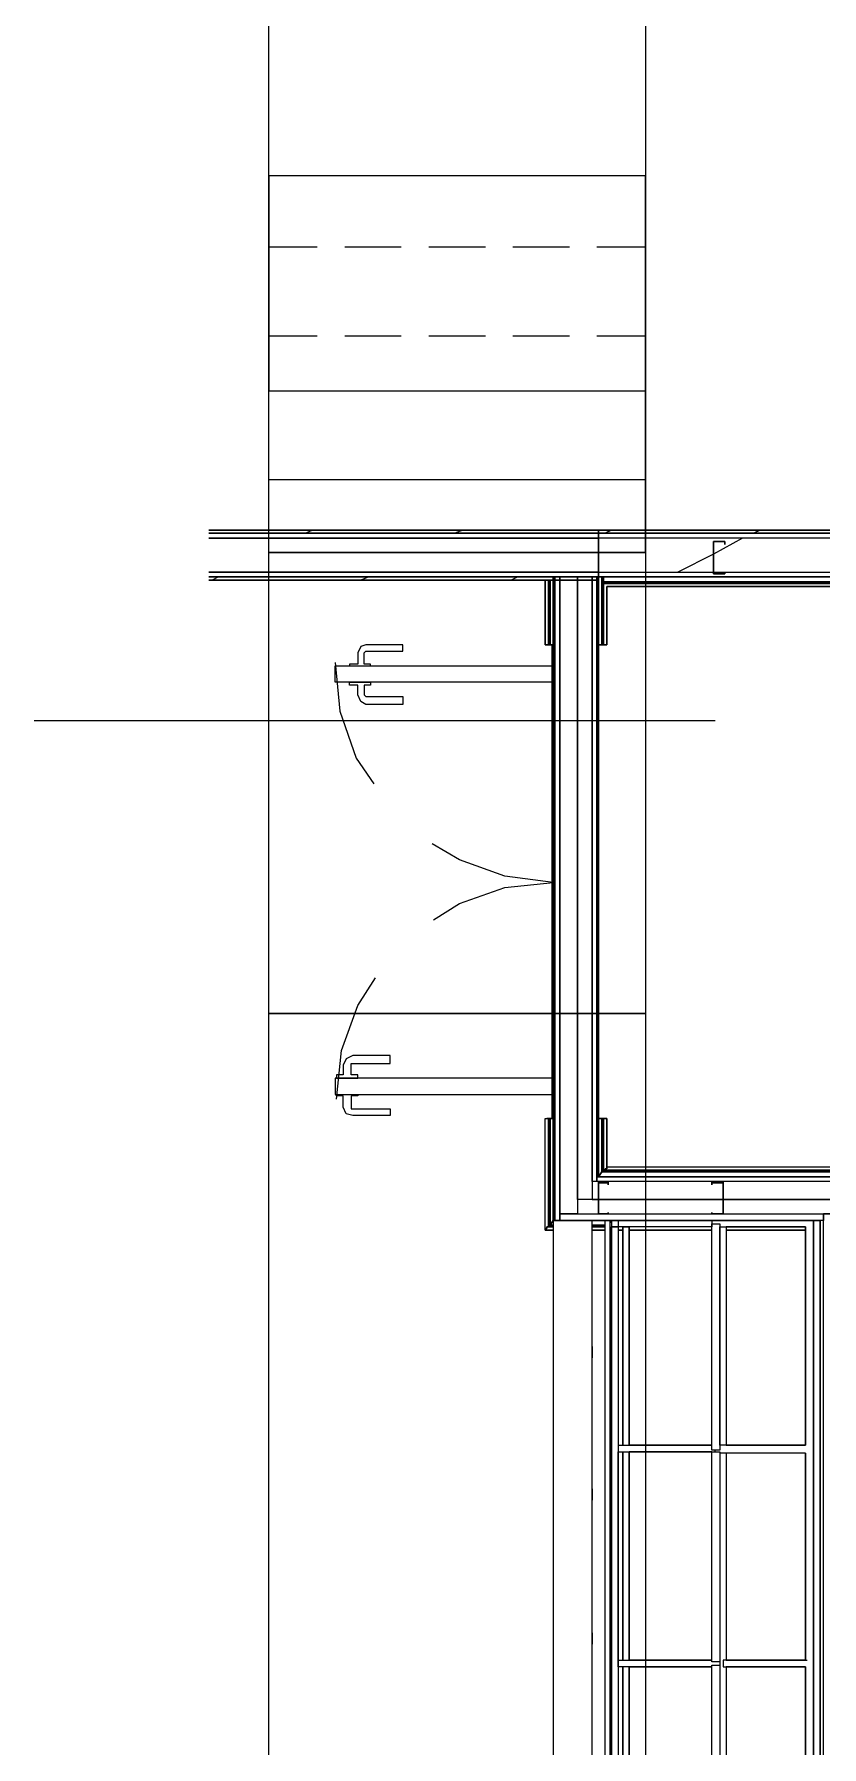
# Model space of a CAD drawing. Header units: metres. Extents: x -2 to 237, y -8 to 52.
# Drawn here: x 4.118 to 6.349, y 29.942 to 34.795 of the extents above; entities that cross this region are included whole.
import ezdxf

# ---------------------------------------------------------------- set-up
doc = ezdxf.new("R2010")
doc.units = ezdxf.units.M
doc.layers.add('HVAC - Ductos', color=5, linetype='Continuous', lineweight=0)
doc.layers.add('PDF4_Geometry', color=7, linetype='Continuous', lineweight=0, true_color=0xaaaaaa)

msp = doc.modelspace()

# ---------------------------------------------------------------- linework, layer by layer
at = {"layer": 'HVAC - Ductos', "lineweight": 0}
msp.add_lwpolyline([(4.613, 39.8087), (4.9384, 39.6209), (4.613, 39.0573), (4.9384, 39.6209, -0.270261), (6.0791, 37.6416), (4.613, 37.6416), (6.0791, 37.6416), (6.0791, 37.385), (4.613, 37.385), (6.0791, 37.385), (5.8501, 36.8306), (5.8501, 34.3932), (4.7825, 34.3932), (4.7825, 36.8306), (5.8501, 36.8306), (4.7825, 36.8306), (4.613, 37.2522)], format="xyb", dxfattribs=at)
for points in [[(5.8501, 34.1916), (5.8501, 34.2557), (5.8501, 34.3245), (5.8501, 34.3932), (4.7825, 34.3932), (4.7825, 34.3245), (4.7825, 34.2557), (4.7825, 34.1916), (4.7825, 33.7839), (5.8501, 33.7839)], [(4.7825, 33.7839), (5.8501, 33.7839), (5.8501, 33.5318), (4.7825, 33.5318)], [(4.7825, 32.0199), (4.7825, 33.3257), (5.8501, 33.3257), (5.8501, 32.0199)], [(5.8501, 29.5825), (4.7825, 29.5825), (4.7825, 32.0199), (5.8501, 32.0199)]]:
    msp.add_lwpolyline(points, close=True, dxfattribs=at)
for points in [[(5.8501, 34.3932), (5.8501, 34.2695), (5.8501, 34.1413), (5.8501, 34.0175), (5.8501, 33.8984), (5.8501, 33.7839), (5.8501, 33.5318), (4.7825, 33.5318), (4.7825, 33.7839), (4.7825, 33.8984), (4.7825, 34.0175), (4.7825, 34.1413), (4.7825, 34.2695), (4.7825, 34.3932)], [(4.92, 34.1916), (4.7825, 34.1916)], [(5.1582, 34.1916), (4.9979, 34.1916)], [(5.3965, 34.1916), (5.2361, 34.1916)], [(5.6347, 34.1916), (5.4744, 34.1916)], [(5.8501, 34.1916), (5.7126, 34.1916)], [(4.92, 33.9396), (4.7825, 33.9396)], [(5.1582, 33.9396), (4.9979, 33.9396)], [(5.3965, 33.9396), (5.2361, 33.9396)], [(5.6347, 33.9396), (5.4744, 33.9396)], [(5.8501, 33.9396), (5.7126, 33.9396)], [(4.7825, 33.3257), (4.7825, 33.454), (4.7825, 33.5777), (4.7825, 33.7014), (4.7825, 33.7839)], [(5.8501, 33.3257), (5.8501, 33.454), (5.8501, 33.5777), (5.8501, 33.7014), (5.8501, 33.7839)], [(5.8501, 33.5318), (5.8501, 33.4632), (5.8501, 33.3944), (5.8501, 33.3257), (4.7825, 33.3257), (4.7825, 33.3944), (4.7825, 33.4632), (4.7825, 33.5318)]]:
    msp.add_lwpolyline(points, dxfattribs=at)
at = {"layer": 'PDF4_Geometry', "lineweight": 0}
for points in [[(6.4457, 33.3669), (5.7172, 33.3669), (5.7172, 33.3807), (5.7172, 33.3898), (4.613, 33.3898), (5.7172, 33.3898), (5.7172, 33.2478), (5.7172, 33.2569), (4.613, 33.2569), (5.7172, 33.2569), (5.7172, 33.2707), (6.0425, 33.2707), (6.4319, 33.2707)], [(6.4457, 33.3898), (5.7172, 33.3898), (5.7172, 33.2569), (6.4457, 33.2569), (5.8226, 33.2569), (6.4457, 33.2569), (5.7172, 33.2569), (5.7172, 33.2707), (5.7172, 33.3669), (4.613, 33.3669), (5.7172, 33.3669), (5.7172, 33.3807), (4.613, 33.3807), (5.7172, 33.3807), (5.7172, 33.3898), (6.4457, 33.3898)], [(4.9063, 33.3898), (4.8879, 33.3807)], [(5.3323, 33.3898), (5.3095, 33.3807)], [(5.7539, 33.3898), (5.7355, 33.3807)], [(6.1754, 33.3898), (6.157, 33.3807)], [(6.4457, 33.3807), (5.7172, 33.3807), (6.4457, 33.3807)], [(6.4457, 33.3669), (5.7172, 33.3669), (5.7172, 33.2707), (6.0425, 33.2707), (6.4319, 33.2707)], [(6.125, 33.3669), (6.0425, 33.3211), (5.9417, 33.2707)], [(6.4227, 31.5847), (5.7401, 31.5847), (5.7401, 31.7221), (5.7355, 31.7221), (5.7309, 31.7221), (5.7355, 31.7221), (5.7309, 31.7221), (5.7264, 31.7221), (5.7309, 31.7221), (5.7355, 31.7221), (5.7401, 31.7221), (5.7401, 31.5847), (5.7401, 31.5801), (5.7355, 31.5801), (5.7355, 31.5755), (5.7309, 31.5755), (5.7309, 31.7221), (5.7264, 31.7221), (5.7309, 31.7221), (5.7309, 31.5755), (5.7264, 31.5709), (5.7264, 31.7221), (5.7172, 31.7221), (5.7172, 33.0645), (5.7264, 33.0645), (5.7172, 33.0645), (5.7172, 33.2478), (4.613, 33.2478), (5.7172, 33.2478), (5.7172, 33.0645)], [(4.6405, 33.2569), (4.6222, 33.2478)], [(5.0666, 33.2569), (5.0437, 33.2478)], [(5.4882, 33.2569), (5.4698, 33.2478)], [(6.4319, 31.5709), (5.7264, 31.5709), (5.7172, 31.5572), (5.7172, 33.2569), (5.5889, 33.2569), (5.5935, 33.2569), (5.5935, 31.4334), (5.5935, 33.2569), (5.6072, 33.2569), (5.6072, 31.4334), (5.5935, 31.4334), (5.5889, 31.4334), (5.5889, 33.2569), (5.5889, 31.4334), (5.5798, 31.4197), (5.5889, 31.4197), (5.5752, 31.4197), (5.5889, 31.4197), (5.5752, 31.4197), (5.5752, 31.4152), (5.5706, 31.4152), (5.5706, 31.4106), (5.566, 31.4106), (5.566, 31.406), (5.566, 31.7221), (5.5706, 31.7221), (5.5752, 31.7221), (5.5798, 31.7221), (5.5889, 31.7221), (5.5889, 31.4334), (5.5798, 31.4197), (5.5798, 31.7221), (5.5752, 31.7221), (5.5752, 31.4197), (5.5752, 31.7221), (5.5752, 31.4197), (5.5752, 31.4152), (5.5706, 31.4152), (5.5706, 31.4106), (5.566, 31.4106), (5.566, 31.406), (5.5889, 31.406), (5.566, 31.406), (5.566, 31.4106), (5.5706, 31.4106), (5.5706, 31.4152), (5.5752, 31.4152), (5.5752, 31.7221), (5.5752, 31.4152), (5.5706, 31.4152), (5.5706, 31.4106), (5.566, 31.4106), (5.566, 31.406), (5.566, 31.7221), (5.5706, 31.7221), (5.5752, 31.7221), (5.5752, 31.4197), (5.5798, 31.4197), (5.5889, 31.4197), (5.5752, 31.4197), (5.5798, 31.4197), (5.5889, 31.4334), (5.5889, 31.7221), (5.5889, 33.0645), (5.5844, 33.0645), (5.5844, 31.7221), (5.5889, 31.7221), (5.5798, 31.7221), (5.5798, 31.4197), (5.5889, 31.4334), (5.5889, 28.3134)], [(5.7172, 33.2569), (6.4457, 33.2569), (5.7172, 33.2569)], [(5.7172, 31.7221), (5.7172, 31.5572), (5.7264, 31.5709), (5.7172, 31.5572), (5.7172, 31.7221), (5.7264, 31.7221), (5.7264, 31.5709), (5.7309, 31.5755), (6.4319, 31.5755), (6.4319, 33.1745), (6.4273, 33.1745), (6.4227, 33.1745), (6.4227, 31.5847), (5.7401, 31.5847), (5.7401, 31.5801), (5.7355, 31.5801), (5.7355, 31.5755), (5.7309, 31.5755), (5.7309, 31.7221), (5.7309, 31.5755), (6.4319, 31.5755), (6.4319, 33.1745), (6.4319, 31.5709)], [(4.9704, 33.0141), (4.9841, 32.8767), (5.03, 32.7438), (5.0804, 32.6705)], [(4.5947, 32.8492), (4.1183, 32.8492)], [(6.0471, 32.8492), (4.5947, 32.8492)], [(5.2499, 32.2857), (5.3232, 32.3315), (5.4515, 32.3773), (5.5889, 32.391), (5.4515, 32.4094), (5.3232, 32.4552), (5.2453, 32.501)], [(4.975, 31.7771), (4.9887, 31.9146), (5.0346, 32.0429), (5.085, 32.1207)], [(6.4457, 31.5435), (5.6989, 31.5435), (5.6989, 31.4931), (5.7172, 31.4931), (6.07, 31.4931), (6.3861, 31.4931), (6.4457, 31.4931), (6.3861, 31.4931), (6.07, 31.4931), (5.7172, 31.4931), (5.6576, 31.4931), (5.6576, 31.4518), (6.4457, 31.4518), (6.4457, 28.2951), (6.354, 28.2951), (6.354, 31.4518)], [(6.4457, 31.5435), (5.7126, 31.5435), (5.7126, 31.5572), (6.4457, 31.5572), (5.7126, 31.5572), (6.4457, 31.5572)], [(6.4457, 31.5572), (5.7172, 31.5572), (6.4457, 31.5572), (5.7172, 31.5572), (5.7264, 31.5709), (6.4319, 31.5709)], [(6.4319, 31.5755), (5.7309, 31.5755)], [(6.4319, 31.5755), (5.7309, 31.5755)], [(5.6576, 26.4166), (5.6576, 28.2538), (5.7172, 28.2538), (6.07, 28.2538), (6.3861, 28.2538), (6.4457, 28.2538), (6.3861, 28.2538), (6.07, 28.2538), (5.7172, 28.2538), (5.6072, 28.2538), (5.6072, 28.2951), (6.4457, 28.2951), (6.4457, 28.3134), (6.4457, 31.4334), (6.4457, 31.4518), (6.354, 31.4518), (6.354, 31.4334), (5.6072, 31.4334), (5.6072, 31.4518), (6.354, 31.4518)], [(5.5935, 26.357), (5.5935, 28.3088), (5.5935, 28.2951), (6.354, 28.2951), (6.354, 28.3088), (6.354, 31.4334), (6.3449, 31.4334), (6.3449, 28.3088), (6.354, 28.3088), (5.5935, 28.3088), (5.5889, 28.3088), (5.5889, 26.4899), (5.5889, 26.357)], [(5.7355, 31.4197), (5.6989, 31.4197)], [(5.6989, 31.4197), (5.7355, 31.4197)], [(5.7355, 28.3134), (5.7355, 31.4334)], [(5.7539, 31.4334), (5.7539, 31.4289), (5.7493, 31.4289), (5.7539, 31.4289), (5.7539, 30.792), (5.7539, 30.7829), (5.7493, 30.7829), (5.7539, 30.7829), (5.7539, 30.1827), (5.7493, 30.1827), (5.7539, 30.1827), (5.7539, 30.1736)], [(5.7493, 31.4334), (5.7493, 28.3134), (5.7539, 28.3134), (5.7539, 28.6341), (5.7493, 28.6341)], [(6.038, 31.4334), (6.038, 31.4152), (5.7722, 31.4152), (5.7539, 31.4152)], [(5.7722, 31.4334), (5.7722, 31.4152), (5.7722, 30.7966), (6.038, 30.7966), (5.8042, 30.7966), (5.8042, 31.4152), (5.8042, 30.7966)], [(6.038, 31.4152), (5.8226, 31.4152)], [(6.3037, 30.7966), (6.0608, 30.7966), (6.0608, 31.4152), (6.3037, 31.4152), (6.0791, 31.4152), (6.0791, 30.7966), (6.3037, 30.7966), (6.0791, 30.7966)], [(6.3037, 31.4152), (6.0791, 31.4152)], [(6.3265, 31.4334), (6.3265, 28.3134), (6.3265, 31.4334)], [(6.3449, 28.3134), (6.3449, 31.4334), (6.3449, 28.3134)], [(5.6989, 31.0761), (5.6989, 31.0486), (5.6989, 31.0441)], [(5.7722, 30.7966), (5.7722, 30.7783)], [(5.8042, 30.169), (5.8042, 29.8803), (5.8042, 30.169), (6.038, 30.169), (5.7722, 30.169), (5.7722, 30.1873), (6.038, 30.1873), (5.8042, 30.1873), (5.8042, 30.7783), (5.8042, 30.1873)], [(5.7722, 30.1873), (5.7722, 30.7783), (6.038, 30.7783), (5.8042, 30.7783)], [(6.0471, 30.7783), (6.0471, 30.7829)], [(6.3037, 30.7737), (6.0608, 30.7737), (6.0608, 28.3134)], [(6.0791, 30.7737), (6.0791, 30.1873), (6.3037, 30.1873), (6.07, 30.1873), (6.07, 30.169), (6.3037, 30.169), (6.0791, 30.169), (6.0791, 29.5779), (6.3037, 29.5779)], [(5.6989, 30.673), (5.6989, 30.6409)], [(5.6989, 30.2652), (5.6989, 30.2331)], [(6.0791, 30.1873), (6.3083, 30.1873)], [(5.7493, 30.1736), (5.7539, 30.1736), (5.7539, 29.8757), (5.7493, 29.8757)], [(6.0791, 29.8803), (6.3037, 29.8803), (6.3037, 30.169), (6.3037, 29.5779), (6.3037, 29.862), (6.0791, 29.862)], [(6.3037, 30.169), (6.0791, 30.169)]]:
    msp.add_lwpolyline(points, dxfattribs=at)
for points in [[(6.0746, 33.3577), (6.0425, 33.3577), (6.0425, 33.3532), (6.0425, 33.2661), (6.0746, 33.2661), (6.0746, 33.2707), (6.0746, 33.2661), (6.0425, 33.2661), (6.0425, 33.3532), (6.0425, 33.3577), (6.0746, 33.3577), (6.0746, 33.3486)], [(5.7172, 33.2707), (4.613, 33.2707)], [(5.5752, 33.2478), (5.5752, 33.0645), (5.5798, 33.0645), (5.5752, 33.0645), (5.5706, 33.0645), (5.5752, 33.0645), (5.5798, 33.0645), (5.5752, 33.0645), (5.5752, 33.2478), (5.5752, 33.0645), (5.5706, 33.0645), (5.566, 33.0645), (5.566, 33.2478), (5.566, 33.0645), (5.5706, 33.0645), (5.5752, 33.0645)], [(5.5752, 33.2478), (5.5752, 33.0645)], [(5.5798, 33.0645), (5.5889, 33.0645), (5.5889, 33.2478), (5.5889, 33.0645), (5.5798, 33.0645), (5.5798, 33.2478)], [(5.6072, 31.4518), (5.6072, 33.2569), (5.6576, 33.2569), (5.6576, 31.4518)], [(5.6576, 31.4931), (5.6576, 33.2569), (5.6989, 33.2569), (5.6989, 31.4931)], [(5.7126, 33.2569), (5.7126, 31.5435), (5.6989, 31.5435), (5.6989, 33.2569)], [(5.7126, 31.5572), (5.7126, 33.2569), (5.7172, 33.2569), (5.7172, 31.5572)], [(5.7264, 33.0645), (5.7264, 33.2569)], [(5.7309, 33.0645), (5.7264, 33.0645), (5.7309, 33.0645), (5.7309, 33.2569), (5.7309, 33.0645), (5.7264, 33.0645), (5.7309, 33.0645), (5.7355, 33.0645)], [(6.4457, 33.2432), (5.7309, 33.2432)], [(6.4457, 33.2295), (6.4457, 33.2341), (6.4457, 33.2295), (5.7401, 33.2295), (5.7401, 33.0645), (5.7355, 33.0645), (5.7309, 33.0645), (5.7309, 33.2432), (5.7309, 33.0645), (5.7309, 33.2432), (5.7309, 33.0645), (5.7355, 33.0645), (5.7401, 33.0645), (5.7401, 33.2295)], [(5.7309, 33.2432), (6.4457, 33.2432)], [(6.4457, 33.2387), (5.7309, 33.2387)], [(5.0574, 33.0462), (5.1628, 33.0462), (5.1628, 33.0645), (5.0574, 33.0645), (5.0437, 33.06), (5.0346, 33.0417), (5.0346, 33.0096), (5.0116, 33.0096), (5.0116, 33.005), (5.0712, 33.005), (5.0712, 33.0096), (5.0528, 33.0096), (5.0528, 33.0417)], [(4.9704, 33.005), (5.5889, 33.005), (5.5889, 32.9592), (4.9704, 32.9592)], [(5.0574, 32.9179), (5.1628, 32.9179), (5.1628, 32.895), (5.0574, 32.895), (5.0437, 32.9042), (5.0346, 32.9225), (5.0346, 32.95), (5.0116, 32.95), (5.0116, 32.9592), (5.0712, 32.9592), (5.0712, 32.95), (5.0528, 32.95), (5.0528, 32.9225)], [(5.0162, 31.8779), (5.0208, 31.8779), (5.1262, 31.8779), (5.1262, 31.9008), (5.0208, 31.9008), (5.0024, 31.8916), (4.9933, 31.8733), (4.9933, 31.8458), (4.975, 31.8458), (4.975, 31.8366), (5.0346, 31.8366), (5.0346, 31.8458), (5.0162, 31.8458), (5.0162, 31.8733)], [(4.9704, 31.7908), (5.5889, 31.7908), (5.5889, 31.8366), (4.9704, 31.8366)], [(5.0162, 31.7496), (5.0208, 31.7496), (5.1262, 31.7496), (5.1262, 31.7313), (5.0208, 31.7313), (5.0024, 31.7359), (4.9933, 31.7542), (4.9933, 31.7862), (4.975, 31.7862), (4.975, 31.7908), (5.0346, 31.7908), (5.0346, 31.7862), (5.0162, 31.7862), (5.0162, 31.7542)], [(5.5798, 31.7221), (5.5752, 31.7221), (5.5706, 31.7221), (5.5752, 31.7221)], [(5.7309, 31.5755), (6.4319, 31.5755), (5.7309, 31.5755), (5.7355, 31.5755), (5.7355, 31.5801), (5.7401, 31.5801), (5.7401, 31.5847), (5.7401, 31.5801), (5.7355, 31.5801), (5.7355, 31.5755), (5.7309, 31.5755), (5.7309, 31.7221)], [(5.7172, 31.4518), (5.7172, 31.5389), (5.7172, 31.5435), (5.7447, 31.5435), (5.7447, 31.5343), (5.7447, 31.5389), (5.7172, 31.5389), (5.7172, 31.4518), (5.7447, 31.4518)], [(5.7172, 31.4518), (5.7172, 31.5389), (5.7172, 31.5435), (5.7447, 31.5435), (5.7447, 31.5343), (5.7447, 31.5389), (5.7172, 31.5389), (5.7172, 31.4518), (5.7447, 31.4518)], [(6.0654, 31.5435), (6.07, 31.5435), (6.07, 31.5389), (6.07, 31.4518), (6.0654, 31.4518), (6.038, 31.4518), (6.038, 31.4564), (6.038, 31.4518), (6.0654, 31.4518), (6.07, 31.4518), (6.07, 31.5389), (6.0654, 31.5389), (6.038, 31.5389), (6.038, 31.5343), (6.038, 31.5435)], [(6.0654, 31.5435), (6.07, 31.5435), (6.07, 31.5389), (6.07, 31.4518), (6.0654, 31.4518), (6.038, 31.4518), (6.038, 31.4564), (6.038, 31.4518), (6.0654, 31.4518), (6.07, 31.4518), (6.07, 31.5389), (6.0654, 31.5389), (6.038, 31.5389), (6.038, 31.5343), (6.038, 31.5435)], [(5.7447, 31.4564), (5.7447, 31.4518)], [(5.7447, 31.4564), (5.7447, 31.4518)], [(5.5752, 31.4152), (5.5889, 31.4152)], [(6.3449, 31.4334), (6.3449, 28.3134), (5.6989, 28.3134), (5.6989, 31.4334), (5.7172, 31.4334), (6.3449, 31.4334), (5.5889, 31.4334)], [(5.7355, 31.4197), (5.6989, 31.4197)], [(5.7355, 31.4197), (5.6989, 31.4197)], [(5.6989, 31.4152), (5.7355, 31.4152)], [(5.6989, 31.406), (5.7355, 31.406)], [(5.7539, 31.4152), (5.7722, 31.4152), (5.7722, 28.3271), (5.7539, 28.3271)], [(5.7722, 31.406), (5.7859, 31.406)], [(5.7859, 31.4152), (5.7859, 30.7966), (5.7859, 31.4152), (5.8042, 31.4152)], [(5.8042, 31.406), (6.038, 31.406)], [(6.038, 30.7829), (6.038, 31.4243), (6.0608, 31.4243), (6.0608, 30.7829)], [(6.0791, 31.406), (6.3037, 31.406)], [(6.3037, 31.4152), (6.3037, 30.7966)], [(5.7493, 30.792), (5.7539, 30.792)], [(5.7859, 30.7783), (5.7859, 30.1873)], [(6.038, 30.7783), (6.0608, 30.7783), (6.0608, 30.1827), (6.038, 30.1827)], [(6.3037, 30.7737), (6.3037, 30.1873)], [(5.7859, 30.169), (5.7859, 29.8803)], [(6.038, 29.5734), (6.038, 30.1736), (6.0608, 30.1736), (6.0608, 29.5734)]]:
    msp.add_lwpolyline(points, close=True, dxfattribs=at)

doc.saveas('drawing.dxf')
